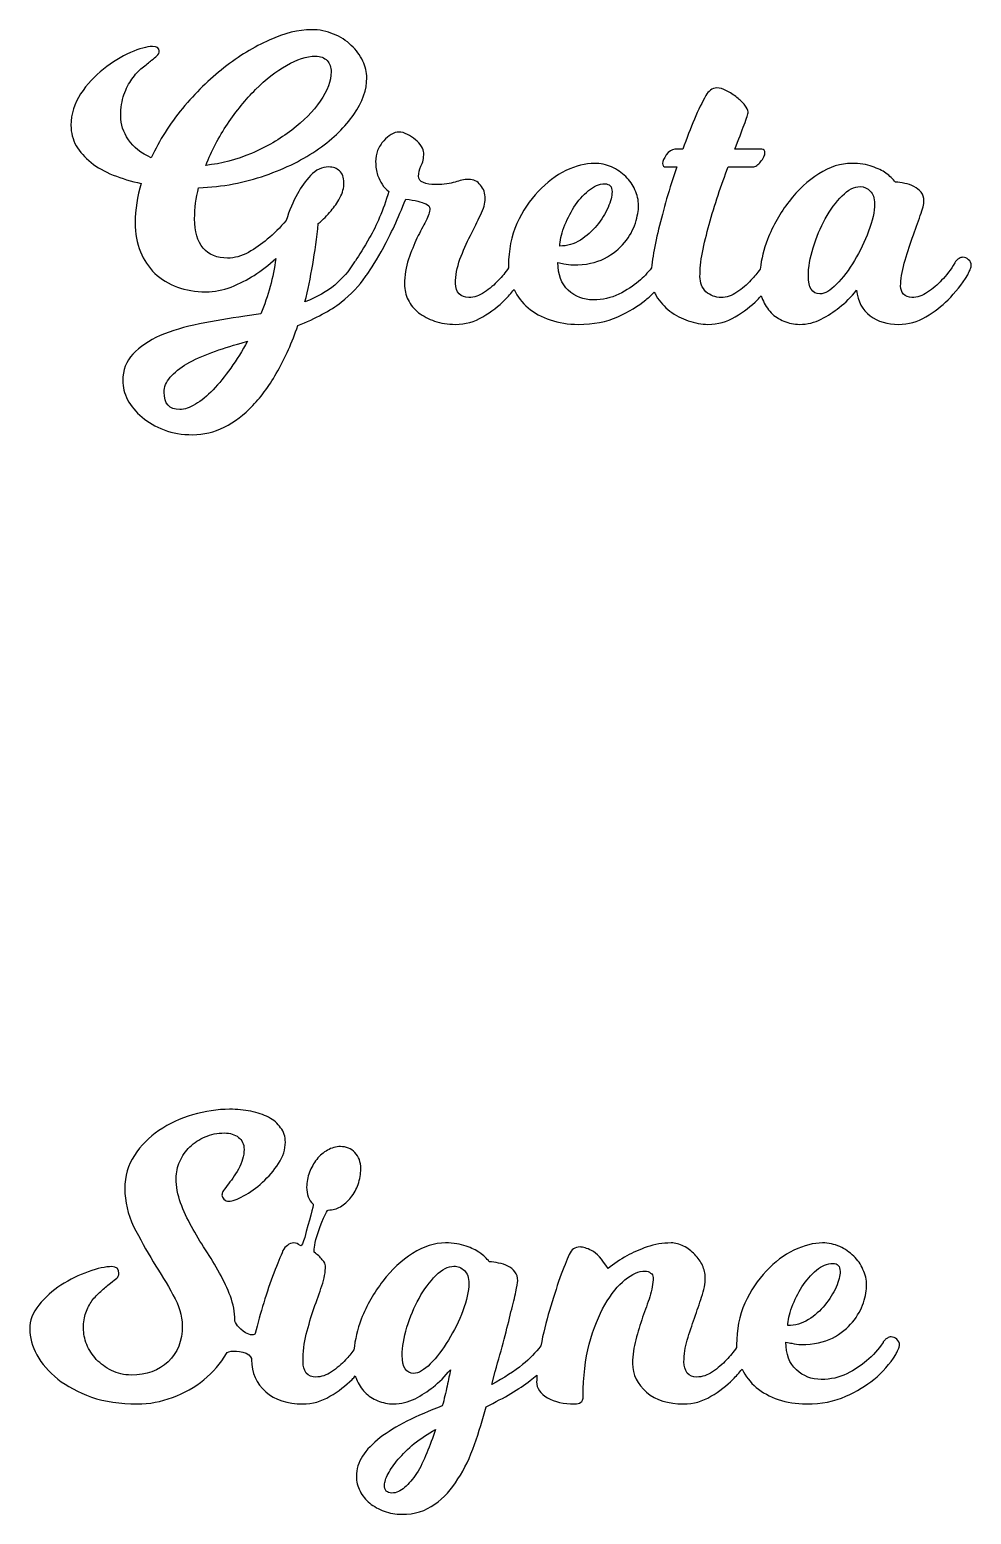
# Model space of a CAD drawing. Extents: x 91 to 611, y 663 to 914.
# Drawn here: x 455.8 to 610.9, y 663.4 to 908 of the extents above; entities that cross this region are included whole.
import ezdxf

# ---------------------------------------------------------------- set-up
doc = ezdxf.new("R2010")
doc.units = 0
doc.layers.add('Layer_1', color=7, linetype='CONTINUOUS')

msp = doc.modelspace()

# ---------------------------------------------------------------- linework, layer by layer
at = {"layer": 'Layer_1', "color": 7}
for points in [[(502.176247, 908.015993)], [(502.837627, 903.649992)], [(550.529039, 882.615884)], [(592.597732, 882.152731)], [(488.691186, 730.128316)], [(588.108277, 704.728207)], [(525.666776, 704.26553)], [(522.623826, 677.344171)]]:
    msp.add_lwpolyline(points, close=True, dxfattribs=at)
for points in [[(563.361134, 888.304485), (562.038534, 888.304485)], [(576.391826, 888.304485), (571.96042, 888.304485)], [(560.583191, 885.393801), (562.368946, 885.393801)], [(570.835966, 885.393801), (574.936986, 885.393801)], [(493.842021, 861.184504), (491.196344, 860.787734)], [(490.600951, 856.355826), (491.659021, 856.686714)], [(531.884333, 684.752169), (532.479752, 686.935169)]]:
    msp.add_lwpolyline(points, dxfattribs=at)
for points in [[(502.176326, 908.015993), (500.059657, 908.015993), (497.74455, 907.442667), (495.231006, 906.296146)], [(505.814113, 907.288335), (504.711673, 907.773396), (503.499165, 908.015993), (502.176247, 908.015993)], [(475.982626, 905.237574), (475.056583, 905.237574), (473.844075, 904.906844), (472.344759, 904.245385)], [(477.10708, 904.509916), (477.10708, 904.994977), (476.732297, 905.237574), (475.982626, 905.237574)], [(495.231006, 906.296146), (492.717461, 905.193706), (490.226089, 903.672244), (487.75665, 901.731973)], [(508.724772, 905.436223), (507.931021, 906.229974), (506.960634, 906.847353), (505.814113, 907.288335)], [(510.642791, 902.856427), (510.20181, 903.826576), (509.562629, 904.686552), (508.724772, 905.436223)], [(472.344759, 904.245385), (470.84547, 903.583926), (469.368061, 902.67987), (467.912877, 901.53335)], [(474.262779, 901.731973), (474.880132, 902.217034), (475.409405, 902.635896), (475.850387, 902.988692)], [(475.850387, 902.988692), (476.203156, 903.253276), (476.489806, 903.495873), (476.71031, 903.71635)], [(476.71031, 903.71635), (476.974894, 903.936828), (477.10708, 904.201226), (477.10708, 904.509916)], [(498.075306, 902.128742), (499.7951, 903.142997), (501.382417, 903.649992), (502.837627, 903.649992)], [(502.837627, 903.649992), (503.675457, 903.649992), (504.315141, 903.407369), (504.756096, 902.922308)], [(504.756096, 902.922308), (505.197078, 902.437247), (505.417397, 901.820344), (505.417397, 901.070672)], [(511.304568, 900.078484), (511.304568, 901.004527), (511.083746, 901.930384), (510.642791, 902.856427)], [(467.912877, 901.53335), (466.457667, 900.386803), (465.200578, 899.019832), (464.14227, 897.43233)], [(472.60929, 899.879861), (473.138457, 900.629506), (473.689506, 901.246912), (474.262779, 901.731973)], [(487.75665, 901.731973), (485.331292, 899.835808), (483.060238, 897.608807), (480.943569, 895.051183)], [(492.982098, 898.159988), (494.657785, 899.835702), (496.355513, 901.15862), (498.075306, 902.128742)], [(505.417397, 901.070672), (505.417397, 899.571383), (504.822269, 897.961788), (503.631669, 896.241995)], [(471.286213, 897.300065), (471.638982, 898.314319), (472.080123, 899.174296), (472.60929, 899.879861)], [(488.352043, 892.471387), (489.807253, 894.632162), (491.35049, 896.528406), (492.982098, 898.159988)], [(509.187925, 894.058994), (510.599029, 896.131557), (511.304568, 898.138213), (511.304568, 900.078484)], [(567.925281, 898.027749), (567.616618, 897.807245), (567.373995, 897.520595), (567.197624, 897.167799)], [(568.983854, 898.424519), (568.586979, 898.424519), (568.233971, 898.292333), (567.925281, 898.027749)], [(570.571435, 897.961365), (569.998188, 898.270055), (569.468915, 898.424519), (568.983854, 898.424519)], [(572.290832, 896.836911), (571.761665, 897.277892), (571.188815, 897.652675), (570.571435, 897.961365)], [(464.14227, 897.43233), (463.083935, 895.844828), (462.555138, 894.125325), (462.555138, 892.27324)], [(470.757178, 893.794464), (470.757178, 895.161488), (470.933444, 896.329942), (471.286213, 897.300065)], [(503.631669, 896.241995), (502.441042, 894.566307), (500.875501, 892.978514), (498.93523, 891.479198)], [(567.197624, 897.167799), (566.580244, 896.109465), (565.941063, 894.808824), (565.279604, 893.265429)], [(573.613909, 895.580218), (573.261113, 896.021173), (572.819999, 896.440035), (572.290832, 896.836911)], [(574.142944, 894.455764), (574.142944, 894.764454), (573.966678, 895.139236), (573.613909, 895.580218)], [(472.013871, 889.89159), (471.17604, 891.126323), (470.757178, 892.427439), (470.757178, 893.794464)], [(480.943569, 895.051183), (478.8269, 892.493532), (477.106921, 889.781365), (475.784003, 886.915024)], [(503.367059, 888.370367), (505.836497, 890.134266), (507.776821, 892.030511), (509.187925, 894.058994)], [(565.279604, 893.265429), (564.662251, 891.766113), (564.022593, 890.112465), (563.361134, 888.304485)], [(573.481644, 892.339121), (573.922625, 893.441562), (574.142944, 894.147074), (574.142944, 894.455764)], [(462.555138, 892.27324), (462.555138, 891.038507), (462.841814, 889.913657), (463.415061, 888.899402)], [(484.780084, 885.658331), (485.706101, 888.039584), (486.896833, 890.310611), (488.352043, 892.471387)], [(498.93523, 891.479198), (496.994959, 889.979882), (494.790236, 888.701043), (492.320798, 887.642709)], [(515.339204, 890.75154), (514.898249, 890.486956), (514.479386, 890.134425), (514.082511, 889.693444)], [(516.595923, 891.148786), (516.199048, 891.148786), (515.780185, 891.016124), (515.339204, 890.75154)], [(517.985358, 890.75154), (517.500296, 891.016124), (517.036878, 891.148786), (516.595923, 891.148786)], [(519.307958, 889.89159), (518.911083, 890.244386), (518.470445, 890.531036), (517.985358, 890.75154)], [(571.96042, 888.304485), (572.577773, 889.936093), (573.084768, 891.280787), (573.481644, 892.339121)], [(463.415061, 888.899402), (464.032441, 887.885173), (464.847888, 886.959316), (465.862116, 886.121485)], [(475.784003, 886.915024), (474.108315, 887.664696), (472.851728, 888.656884), (472.013871, 889.89159)], [(494.569626, 884.004842), (497.965107, 885.195469), (500.89762, 886.650573), (503.367059, 888.370367)], [(513.090322, 888.105862), (512.869818, 887.532589), (512.759434, 886.915183), (512.759434, 886.253724)], [(514.082511, 889.693444), (513.685635, 889.252489), (513.354906, 888.723215), (513.090322, 888.105862)], [(520.300147, 888.767163), (520.035563, 889.208118), (519.704834, 889.582927), (519.307958, 889.89159)], [(520.696943, 887.709066), (520.696943, 888.017756), (520.564731, 888.370287), (520.300147, 888.767163)], [(562.038534, 888.304485), (561.553446, 888.304485), (561.09053, 887.995558), (560.649549, 887.378178)], [(576.921363, 887.709066), (576.921363, 888.105942), (576.744621, 888.304485), (576.391826, 888.304485)], [(465.862116, 886.121485), (466.876345, 885.327734), (468.089355, 884.643997), (469.500459, 884.070724)], [(492.320798, 887.642709), (489.851359, 886.584374), (487.337709, 885.922915), (484.780084, 885.658331)], [(512.759434, 886.253724), (512.759434, 885.415893), (512.869818, 884.688077), (513.090322, 884.070724)], [(520.234266, 885.526066), (520.542955, 886.099339), (520.696943, 886.82713), (520.696943, 887.709066)], [(548.809193, 885.98922), (547.353983, 885.98922), (545.788441, 885.592159), (544.112754, 884.798408)], [(551.653493, 885.393801), (550.771557, 885.790676), (549.823421, 885.98922), (548.809193, 885.98922)], [(560.649549, 887.378178), (560.252673, 886.804931), (560.054156, 886.341989), (560.054156, 885.98922)], [(560.054156, 885.98922), (560.054156, 885.592344), (560.230422, 885.393801), (560.583191, 885.393801)], [(574.936986, 885.393801), (575.157464, 885.393801), (575.377782, 885.481934), (575.598286, 885.658331)], [(575.598286, 885.658331), (575.818764, 885.834703), (576.017307, 886.033246), (576.193679, 886.253724)], [(576.193679, 886.253724), (576.414183, 886.518308), (576.590422, 886.782706), (576.722714, 887.04729)], [(576.722714, 887.04729), (576.855006, 887.311873), (576.921363, 887.532695), (576.921363, 887.709066)], [(591.208774, 885.98922), (589.400795, 885.98922), (587.592656, 885.415893), (585.784677, 884.269347)], [(594.58211, 885.460185), (593.656067, 885.812954), (592.531692, 885.98922), (591.208774, 885.98922)], [(469.500459, 884.070724), (470.911563, 883.49745), (472.454826, 883.034535), (474.130514, 882.681766)], [(483.589167, 881.954081), (487.557922, 882.130479), (491.218225, 882.814216), (494.569626, 884.004842)], [(502.043982, 884.004842), (501.206125, 883.0788), (500.478334, 882.064333), (499.860981, 880.961893)], [(505.020548, 885.393801), (503.918107, 885.393801), (502.925918, 884.930885), (502.043982, 884.004842)], [(506.806302, 884.7325), (506.36532, 885.173482), (505.770192, 885.393801), (505.020548, 885.393801)], [(507.53396, 882.814031), (507.53396, 883.695968), (507.291363, 884.335625), (506.806302, 884.7325)], [(513.090322, 884.070724), (513.3108, 883.453371), (513.553396, 882.946376), (513.81798, 882.5495)], [(519.836993, 883.872577), (519.836993, 884.401744), (519.969682, 884.952793), (520.234266, 885.526066)], [(520.631035, 882.814031), (520.101868, 883.034508), (519.836993, 883.387516), (519.836993, 883.872577)], [(526.980963, 883.211277), (526.628167, 883.123091), (526.253385, 883.01268), (525.856509, 882.880388)], [(528.105391, 883.343542), (527.708515, 883.343542), (527.333733, 883.299489), (526.980963, 883.211277)], [(530.023887, 882.417235), (529.538826, 883.034614), (528.899142, 883.343542), (528.105391, 883.343542)], [(544.112754, 884.798408), (542.481172, 884.004657), (540.959711, 882.858481), (539.548607, 881.359165)], [(553.968759, 883.80622), (553.3073, 884.467679), (552.53543, 884.996925), (551.653493, 885.393801)], [(555.489983, 881.623696), (555.137213, 882.461526), (554.630218, 883.18884), (553.968759, 883.80622)], [(562.368946, 885.393801), (561.795672, 883.674007), (561.244624, 881.932227), (560.715457, 880.168353)], [(569.182001, 880.763746), (569.755248, 882.395354), (570.306799, 883.938591), (570.835966, 885.393801)], [(585.784677, 884.269347), (583.976698, 883.122826), (582.345328, 881.601365), (580.890118, 879.7052)], [(596.831018, 884.401612), (596.257744, 884.798488), (595.508152, 885.151495), (594.58211, 885.460185)], [(598.418625, 882.880388), (598.02175, 883.409556), (597.492477, 883.916551), (596.831018, 884.401612)], [(474.130514, 882.681766), (473.469054, 880.565096), (473.138325, 878.404454), (473.138325, 876.199599)], [(482.927867, 876.860899), (482.927867, 878.624772), (483.148212, 880.3225), (483.589167, 881.954081)], [(499.860981, 880.961893), (499.155416, 879.68308), (498.53801, 878.227976), (498.008843, 876.596368)], [(506.87266, 880.300592), (507.313641, 881.138449), (507.53396, 881.976174), (507.53396, 882.814031)], [(514.942434, 881.359165), (513.972285, 878.228267), (512.913766, 875.692339), (511.767245, 873.752068)], [(513.81798, 882.5495), (514.12667, 882.064439), (514.501453, 881.667855), (514.942434, 881.359165)], [(522.615413, 882.483619), (521.821662, 882.483619), (521.160203, 882.593527), (520.631035, 882.814031)], [(524.467551, 882.615884), (523.982463, 882.527672), (523.365084, 882.483619), (522.615413, 882.483619)], [(525.856509, 882.880388), (525.459634, 882.792203), (524.996718, 882.70407), (524.467551, 882.615884)], [(530.817452, 880.168353), (530.817452, 881.05029), (530.553054, 881.799882), (530.023887, 882.417235)], [(539.548607, 881.359165), (538.137476, 879.903955), (536.969022, 878.139896), (536.042979, 876.067333)], [(545.435831, 878.779369), (546.141396, 879.837703), (546.935041, 880.741759), (547.817004, 881.49143)], [(547.817004, 881.49143), (548.698941, 882.241075), (549.602997, 882.615884), (550.529039, 882.615884)], [(550.529039, 882.615884), (551.32279, 882.615884), (551.719375, 882.174744), (551.719375, 881.292781)], [(551.719375, 881.292781), (551.719375, 880.587242), (551.499056, 879.727239), (551.058074, 878.713011)], [(556.085402, 879.043899), (556.085402, 879.925836), (555.886858, 880.785839), (555.489983, 881.623696)], [(567.727135, 875.935068), (568.168116, 877.52257), (568.652834, 879.132164), (569.182001, 880.763746)], [(589.621166, 880.631507), (590.635421, 881.645735), (591.62761, 882.152731), (592.597732, 882.152731)], [(592.597732, 882.152731), (593.259191, 882.152731), (593.810266, 881.910134), (594.251221, 881.425046)], [(594.251221, 881.425046), (594.736309, 880.984091), (594.978906, 880.278552), (594.978906, 879.308404)], [(599.939849, 882.681766), (599.410682, 882.814057), (598.903686, 882.880388), (598.418625, 882.880388)], [(601.461549, 882.152731), (601.020594, 882.417314), (600.513096, 882.593553), (599.939849, 882.681766)], [(602.651884, 881.226899), (602.343221, 881.623775), (601.946636, 881.932227), (601.461549, 882.152731)], [(603.115038, 879.771557), (603.115038, 880.344831), (602.960574, 880.830024), (602.651884, 881.226899)], [(505.417317, 878.183976), (505.946485, 878.801329), (506.431678, 879.506841), (506.87266, 880.300592)], [(514.08259, 872.16446), (515.229111, 874.237023), (516.441618, 876.882886), (517.720457, 880.101969)], [(517.720457, 880.101969), (518.470101, 880.013783), (519.13156, 879.903849), (519.704834, 879.771557)], [(519.704834, 879.771557), (520.189895, 879.639265), (520.631035, 879.484801), (521.027911, 879.308404)], [(521.027911, 879.308404), (521.468866, 879.132032), (521.689211, 878.867634), (521.689211, 878.514864)], [(521.689211, 878.514864), (521.689211, 877.985697), (521.468866, 877.30196), (521.027911, 876.464103)], [(530.023887, 877.456292), (530.553054, 878.514626), (530.817452, 879.418682), (530.817452, 880.168353)], [(543.781866, 875.406033), (544.222847, 876.596659), (544.774372, 877.721034), (545.435831, 878.779369)], [(551.058074, 878.713011), (550.617119, 877.698756), (549.999713, 876.706567), (549.205963, 875.736445)], [(555.555864, 876.133215), (555.90866, 877.279735), (556.085402, 878.250148), (556.085402, 879.043899)], [(560.715457, 880.168353), (560.230369, 878.404454), (559.789255, 876.728528), (559.39238, 875.141026)], [(580.890118, 879.7052), (579.434908, 877.853114), (578.244176, 875.758802), (577.318133, 873.421656)], [(586.84325, 876.860899), (587.68108, 878.360189), (588.606938, 879.617252), (589.621166, 880.631507)], [(594.978906, 879.308404), (594.978906, 878.029591), (594.648176, 876.530408), (593.986717, 874.810614)], [(602.519619, 877.39041), (602.916494, 878.492851), (603.115038, 879.286496), (603.115038, 879.771557)], [(473.138325, 876.199599), (473.138325, 874.435699), (473.425001, 872.848382), (473.998248, 871.437278)], [(484.316851, 872.032195), (483.390809, 873.134635), (482.927867, 874.74423), (482.927867, 876.860899)], [(498.008843, 876.596368), (497.038721, 875.405742), (496.002452, 874.3695), (494.900038, 873.487537)], [(501.118151, 863.168881), (502.088299, 867.049423), (502.815613, 871.348934), (503.300675, 876.067333)], [(503.300675, 876.067333), (504.094426, 876.728792), (504.799964, 877.434305), (505.417317, 878.183976)], [(521.027911, 876.464103), (520.586929, 875.670352), (520.101736, 874.744494), (519.572568, 873.686186)], [(528.369922, 874.082956), (528.987275, 875.317662), (529.538826, 876.442063), (530.023887, 877.456292)], [(536.042979, 876.067333), (535.116937, 873.99477), (534.654021, 871.701439), (534.654021, 869.187894)], [(553.770136, 872.958502), (554.607967, 873.97273), (555.203095, 875.030774), (555.555864, 876.133215)], [(566.602681, 871.305013), (566.91137, 872.804329), (567.28618, 874.347566), (567.727135, 875.935068)], [(584.858872, 872.098579), (585.38804, 873.818372), (586.049499, 875.405689), (586.84325, 876.860899)], [(601.196542, 873.686186), (601.681629, 875.053184), (602.122743, 876.28797), (602.519619, 877.39041)], [(494.900038, 873.487537), (493.973996, 872.693786), (492.937727, 871.966472), (491.791207, 871.305013)], [(511.767245, 873.752068), (510.7967, 872.08273), (510.025729, 870.830323), (509.43113, 869.947064)], [(519.572568, 873.686186), (519.087481, 872.627852), (518.624565, 871.458895), (518.183584, 870.180083)], [(526.650075, 870.180083), (527.179242, 871.547107), (527.752569, 872.848224), (528.369922, 874.082956)], [(543.120565, 872.363083), (543.120565, 873.20094), (543.340884, 874.215407), (543.781866, 875.406033)], [(546.493927, 873.355272), (545.435593, 872.693813), (544.311192, 872.363083), (543.120565, 872.363083)], [(549.205963, 875.736445), (548.456318, 874.810402), (547.552262, 874.016731), (546.493927, 873.355272)], [(559.39238, 875.141026), (558.995504, 873.553524), (558.687026, 872.076618), (558.466549, 870.70962)], [(577.318133, 873.421656), (576.71303, 871.81812), (576.320653, 870.203684), (576.130708, 868.579405)], [(593.986717, 874.810614), (593.369338, 873.134926), (592.59797, 871.525332), (591.671928, 869.981936)], [(599.873968, 869.518782), (600.270843, 870.973992), (600.711481, 872.363268), (601.196542, 873.686186)], [(473.998248, 871.437278), (474.571522, 870.070254), (475.365167, 868.879548), (476.379422, 867.865293)], [(488.351964, 870.378706), (486.63217, 870.378706), (485.286974, 870.92978), (484.316851, 872.032195)], [(491.791207, 871.305013), (490.64466, 870.68766), (489.498484, 870.378706), (488.351964, 870.378706)], [(511.304647, 867.600789), (512.010212, 868.615018), (512.936043, 870.136003), (514.08259, 872.16446)], [(550.462682, 870.312824), (551.873786, 871.062496), (552.976385, 871.944274), (553.770136, 872.958502)], [(566.205435, 867.336258), (566.205435, 868.526885), (566.338097, 869.849803), (566.602681, 871.305013)], [(584.064831, 867.468524), (584.064831, 868.835548), (584.329705, 870.378785), (584.858872, 872.098579)], [(492.717594, 867.534405), (493.996406, 868.328156), (495.187138, 869.25449), (496.289552, 870.312824)], [(496.289552, 870.312824), (496.113181, 868.769429), (495.804226, 867.225689), (495.363245, 865.682293)], [(509.187925, 869.585166), (508.350095, 868.262248), (507.291548, 867.049238), (506.012736, 865.946824)], [(509.43113, 869.947064), (509.311988, 869.813634), (509.223062, 869.690577), (509.187925, 869.585166)], [(518.183584, 870.180083), (517.742629, 868.901271), (517.52231, 867.534273), (517.52231, 866.079063)], [(525.922867, 866.211328), (525.922867, 867.534246), (526.164987, 868.857165), (526.650075, 870.180083)], [(534.664604, 868.773186), (534.146523, 868.010206), (533.592009, 867.332395), (533.000453, 866.740866)], [(534.654021, 869.187894), (534.654021, 869.04822), (534.659048, 868.910716), (534.664604, 868.773186)], [(544.50955, 865.086874), (543.363003, 866.145209), (542.789677, 867.66667), (542.789677, 869.651048)], [(542.789677, 869.651048), (543.142446, 869.562862), (543.473176, 869.497007), (543.781866, 869.452901)], [(543.781866, 869.452901), (544.311033, 869.320609), (544.818504, 869.254278), (545.303592, 869.254278)], [(545.303592, 869.254278), (547.376155, 869.254278), (549.095658, 869.607286), (550.462682, 870.312824)], [(558.209294, 868.754771), (557.588316, 867.942658), (556.880687, 867.204946), (556.085402, 866.542216)], [(558.466549, 870.70962), (558.348147, 869.999266), (558.264116, 869.350719), (558.209294, 868.754771)], [(576.130708, 868.579405), (575.652235, 867.897149), (575.14569, 867.280458), (574.606098, 866.740866)], [(591.671928, 869.981936), (590.745885, 868.43854), (589.753696, 867.137397), (588.695362, 866.079063)], [(599.278549, 865.748677), (599.278549, 866.851091), (599.477092, 868.107678), (599.873968, 869.518782)], [(608.208246, 869.585166), (607.546787, 868.482726), (606.818997, 867.534617), (606.025246, 866.740866)], [(608.539135, 870.047817), (608.362737, 869.871446), (608.252352, 869.717458), (608.208246, 869.585166)], [(608.935904, 870.312824), (608.759533, 870.224639), (608.62732, 870.13603), (608.539135, 870.047817)], [(609.531323, 870.510971), (609.310846, 870.510971), (609.112302, 870.445116), (608.935904, 870.312824)], [(610.457128, 870.114201), (610.192544, 870.378785), (609.884093, 870.510971), (609.531323, 870.510971)], [(610.920282, 869.187894), (610.920282, 869.540663), (610.765818, 869.849618), (610.457128, 870.114201)], [(610.589393, 868.195705), (610.677605, 868.372103), (610.743937, 868.526567), (610.788043, 868.658859)], [(610.788043, 868.658859), (610.876228, 868.835257), (610.920282, 869.011496), (610.920282, 869.187894)], [(476.379422, 867.865293), (477.437756, 866.895171), (478.672542, 866.145579), (480.083645, 865.616412)], [(488.946986, 865.616412), (490.35809, 866.189659), (491.615153, 866.828866), (492.717594, 867.534405)], [(507.071362, 863.102497), (508.736757, 864.402317), (510.06846, 865.820194), (511.097769, 867.344487)], [(511.097769, 867.344487), (511.189209, 867.44696), (511.259483, 867.533029), (511.304647, 867.600789)], [(517.52231, 866.079063), (517.52231, 865.15302), (517.720827, 864.29352), (518.117702, 863.499769)], [(526.51781, 864.491958), (526.120934, 864.888833), (525.922867, 865.461683), (525.922867, 866.211328)], [(533.000453, 866.740866), (532.338994, 865.991195), (531.567124, 865.329735), (530.685187, 864.756489)], [(556.085402, 866.542216), (555.203439, 865.792572), (554.123117, 865.087033), (552.844305, 864.425574)], [(567.197624, 864.82237), (566.536164, 865.483829), (566.205435, 866.32203), (566.205435, 867.336258)], [(574.606098, 866.740866), (573.944639, 865.991195), (573.172769, 865.329735), (572.290832, 864.756489)], [(585.983327, 864.491958), (584.704488, 864.491958), (584.064831, 865.484146), (584.064831, 867.468524)], [(588.695362, 866.079063), (587.681133, 865.020728), (586.777077, 864.491958), (585.983327, 864.491958)], [(606.025246, 866.740866), (605.363787, 865.991195), (604.592393, 865.329735), (603.710457, 864.756489)], [(607.083792, 863.499769), (608.274419, 864.690396), (609.35474, 866.057367), (610.324889, 867.600789)], [(610.324889, 867.600789), (610.413075, 867.821267), (610.501208, 868.019308), (610.589393, 868.195705)], [(480.083645, 865.616412), (481.494749, 865.087245), (483.060291, 864.82237), (484.780084, 864.82237)], [(484.780084, 864.82237), (486.191188, 864.82237), (487.579961, 865.087245), (488.946986, 865.616412)], [(495.363245, 865.682293), (494.966369, 864.182977), (494.459401, 862.683793), (493.842021, 861.184504)], [(506.012736, 865.946824), (504.733924, 864.888489), (503.102528, 863.962632), (501.118151, 863.168881)], [(528.105391, 863.896539), (527.443932, 863.896539), (526.914685, 864.095082), (526.51781, 864.491958)], [(530.685187, 864.756489), (529.84733, 864.183215), (528.987354, 863.896539), (528.105391, 863.896539)], [(534.058602, 863.499769), (534.583748, 864.024915), (535.084022, 864.590013), (535.566279, 865.183765)], [(535.566279, 865.183765), (536.135346, 864.036318), (536.910258, 863.033097), (537.895118, 862.176692)], [(548.610543, 863.499769), (547.023042, 863.499769), (545.65607, 864.02854), (544.50955, 865.086874)], [(552.844305, 864.425574), (551.565493, 863.808221), (550.153966, 863.499769), (548.610543, 863.499769)], [(557.275737, 863.499769), (557.771911, 863.90572), (558.237525, 864.333737), (558.67729, 864.780698)], [(558.67729, 864.780698), (558.771958, 864.570592), (558.875965, 864.363502), (558.995584, 864.16107)], [(558.995584, 864.16107), (559.612963, 863.190921), (560.362529, 862.353196), (561.244492, 861.647657)], [(569.711512, 863.896539), (568.74139, 863.896539), (567.903162, 864.20499), (567.197624, 864.82237)], [(572.290832, 864.756489), (571.452975, 864.183215), (570.593475, 863.896539), (569.711512, 863.896539)], [(575.664644, 863.499769), (575.882978, 863.718104), (576.093217, 863.948794), (576.304143, 864.178982)], [(576.304143, 864.178982), (576.368092, 863.969776), (576.440192, 863.764908), (576.524091, 863.565651)], [(576.524091, 863.565651), (576.87686, 862.72782), (577.340279, 862.000506), (577.913552, 861.383127)], [(589.158039, 862.242574), (590.172268, 863.036324), (591.120377, 863.98446), (592.00234, 865.086874)], [(592.00234, 865.086874), (592.222817, 863.234789), (592.972409, 861.823738), (594.251221, 860.853615)], [(599.741702, 864.425574), (599.433012, 864.77837), (599.278549, 865.21951), (599.278549, 865.748677)], [(601.13066, 863.896539), (600.557387, 863.896539), (600.094472, 864.072804), (599.741702, 864.425574)], [(603.710457, 864.756489), (602.8726, 864.183215), (602.012597, 863.896539), (601.13066, 863.896539)], [(499.927418, 859.266008), (502.926024, 860.456634), (505.307489, 861.735499), (507.071362, 863.102497)], [(518.117702, 863.499769), (518.514578, 862.706018), (519.087428, 862.000506), (519.837073, 861.383127)], [(519.837073, 861.383127), (520.586744, 860.80988), (521.468998, 860.346461), (522.483253, 859.993692)], [(530.420762, 860.72135), (531.831866, 861.559207), (533.044374, 862.485541), (534.058602, 863.499769)], [(537.895118, 862.176692), (538.909346, 861.338835), (540.121854, 860.677376), (541.532984, 860.192315)], [(552.645682, 860.72135), (554.497768, 861.559207), (556.041005, 862.485541), (557.275737, 863.499769)], [(561.244492, 861.647657), (562.170534, 860.942092), (563.185001, 860.412819), (564.287415, 860.06005)], [(572.026301, 860.72135), (573.437405, 861.559207), (574.650415, 862.485541), (575.664644, 863.499769)], [(577.913552, 861.383127), (578.530905, 860.765774), (579.236444, 860.302355), (580.030195, 859.993692)], [(586.181473, 860.32458), (587.283887, 860.897827), (588.276076, 861.537008), (589.158039, 862.242574)], [(603.445926, 860.72135), (604.85703, 861.559207), (606.069564, 862.485541), (607.083792, 863.499769)], [(483.721512, 859.531015), (481.296153, 859.045953), (479.13551, 858.40627), (477.239345, 857.612519)], [(491.196344, 860.787734), (488.638719, 860.434938), (486.146871, 860.016076), (483.721512, 859.531015)], [(496.619964, 851.791652), (497.898776, 853.996507), (499.001376, 856.487879), (499.927418, 859.266008)], [(522.483253, 859.993692), (523.497482, 859.640896), (524.644134, 859.464631), (525.922946, 859.464631)], [(525.922946, 859.464631), (527.554554, 859.464631), (529.053738, 859.883493), (530.420762, 860.72135)], [(541.532984, 860.192315), (542.944088, 859.707254), (544.487801, 859.464631), (546.163515, 859.464631)], [(546.163515, 859.464631), (548.67706, 859.464631), (550.837703, 859.883493), (552.645682, 860.72135)], [(564.287415, 860.06005), (565.389856, 859.663174), (566.470177, 859.464631), (567.528512, 859.464631)], [(567.528512, 859.464631), (569.160093, 859.464631), (570.659277, 859.883493), (572.026301, 860.72135)], [(580.030195, 859.993692), (580.868025, 859.640896), (581.728028, 859.464631), (582.609964, 859.464631)], [(582.609964, 859.464631), (583.888777, 859.464631), (585.079033, 859.751307), (586.181473, 860.32458)], [(594.251221, 860.853615), (595.53006, 859.927573), (597.095575, 859.464631), (598.94766, 859.464631)], [(598.94766, 859.464631), (600.579242, 859.464631), (602.078928, 859.883493), (603.445926, 860.72135)], [(477.239345, 857.612519), (475.387259, 856.774688), (473.888076, 855.760698), (472.741555, 854.570071)], [(485.772273, 854.834602), (487.315669, 855.407849), (488.925237, 855.914844), (490.600951, 856.355826)], [(491.659021, 856.686714), (490.777084, 855.099212), (489.851227, 853.621804), (488.881078, 852.254806)], [(472.741555, 854.570071), (471.639115, 853.379445), (471.08759, 851.923838), (471.08759, 850.204044)], [(481.671253, 852.982464), (482.86188, 853.643923), (484.228851, 854.261329), (485.772273, 854.834602)], [(478.892834, 850.733582), (479.598373, 851.527333), (480.524706, 852.276925), (481.671253, 852.982464)], [(488.881078, 852.254806), (487.910956, 850.887781), (486.940542, 849.697049), (485.97042, 848.682821)], [(492.518944, 846.103051), (494.01826, 847.646447), (495.385232, 849.542691), (496.619964, 851.791652)], [(471.08759, 850.204044), (471.08759, 849.14571), (471.352465, 848.087666), (471.881632, 847.029332)], [(477.900645, 848.286051), (477.900645, 849.123908), (478.231375, 849.939831), (478.892834, 850.733582)], [(471.881632, 847.029332), (472.454879, 845.970997), (473.24855, 845.022888), (474.262779, 844.185031)], [(480.480415, 845.441751), (478.760621, 845.441751), (477.900645, 846.38986), (477.900645, 848.286051)], [(485.97042, 848.682821), (485.000271, 847.668592), (484.03036, 846.874947), (483.060211, 846.301674)], [(474.262779, 844.185031), (475.277007, 843.303095), (476.489515, 842.597556), (477.900645, 842.068389)], [(483.060211, 846.301674), (482.134169, 845.728401), (481.274166, 845.441751), (480.480415, 845.441751)], [(487.822532, 842.531542), (489.498219, 843.369399), (491.063734, 844.559629), (492.518944, 846.103051)], [(477.900645, 842.068389), (479.311749, 841.539221), (480.877264, 841.274347), (482.597058, 841.274347)], [(482.597058, 841.274347), (484.405037, 841.274347), (486.146818, 841.693712), (487.822532, 842.531542)], [(482.605868, 729.202511), (480.577411, 728.629238), (478.725194, 727.769262), (477.049533, 726.622715)], [(488.691266, 730.128316), (486.706888, 730.128316), (484.678431, 729.819864), (482.605868, 729.202511)], [(492.196787, 729.79793), (491.094347, 730.018408), (489.925919, 730.128316), (488.691186, 730.128316)], [(495.107472, 728.805742), (494.269615, 729.246697), (493.299228, 729.577426), (492.196787, 729.79793)], [(477.049533, 726.622715), (475.417925, 725.520301), (474.072729, 724.153303), (473.014394, 722.521695)], [(497.091849, 727.085869), (496.606788, 727.791434), (495.945302, 728.36476), (495.107472, 728.805742)], [(497.885415, 724.704246), (497.885415, 725.630235), (497.621016, 726.42441), (497.091849, 727.085869)], [(482.142635, 723.91068), (482.848201, 724.616219), (483.685925, 725.167293), (484.656048, 725.564169)], [(484.656048, 725.564169), (485.626196, 726.005124), (486.684716, 726.225945), (487.831263, 726.225945)], [(487.831263, 726.225945), (488.801385, 726.225945), (489.573255, 725.983349), (490.146529, 725.498261)], [(490.146529, 725.498261), (490.763882, 725.057332), (491.072333, 724.395847), (491.072333, 723.513884)], [(496.760961, 721.198618), (497.510606, 722.345165), (497.885415, 723.513619), (497.885415, 724.704246)], [(473.014394, 722.521695), (471.956059, 720.934246), (471.427289, 719.104306), (471.427289, 717.031717)], [(480.489146, 721.529506), (480.886022, 722.455549), (481.437097, 723.249221), (482.142635, 723.91068)], [(491.072333, 723.513884), (491.072333, 722.455602), (490.763882, 721.375254), (490.146529, 720.272814)], [(503.044505, 721.860421), (502.559417, 721.243042), (502.162833, 720.537), (501.854169, 719.743302)], [(504.830735, 723.381645), (504.169276, 723.028849), (503.573672, 722.52188), (503.044505, 721.860421)], [(506.947352, 723.977037), (506.197707, 723.977037), (505.492194, 723.77852), (504.830735, 723.381645)], [(509.328525, 722.984849), (508.711145, 723.646308), (507.9175, 723.977037), (506.947352, 723.977037)], [(510.320714, 720.338695), (510.320714, 721.441135), (509.989984, 722.32339), (509.328525, 722.984849)], [(479.893754, 718.751114), (479.893754, 719.72121), (480.092271, 720.647596), (480.489146, 721.529506)], [(490.146529, 720.272814), (489.529176, 719.214479), (488.91177, 718.310423), (488.294417, 717.560752)], [(494.115283, 718.089813), (495.129512, 719.015856), (496.01129, 720.052098), (496.760961, 721.198618)], [(501.854169, 719.743302), (501.54548, 718.949551), (501.391016, 718.134105), (501.391016, 717.296248)], [(509.85756, 717.758925), (510.166223, 718.596729), (510.320714, 719.456758), (510.320714, 720.338695)], [(471.427289, 717.031717), (471.427289, 714.915048), (471.912006, 712.842035), (472.882129, 710.813604)], [(480.621412, 714.716451), (480.136351, 716.039369), (479.893754, 717.384089), (479.893754, 718.751114)], [(488.294417, 717.560752), (487.941621, 717.119823), (487.699024, 716.789067), (487.566732, 716.568563)], [(491.005976, 715.840905), (492.06431, 716.414179), (493.101055, 717.163771), (494.115283, 718.089813)], [(501.391016, 717.296248), (501.391016, 716.105621), (501.744023, 715.179261), (502.449562, 714.517828)], [(508.667225, 715.576375), (509.196392, 716.237834), (509.592976, 716.965174), (509.85756, 717.758925)], [(482.407166, 710.813604), (481.701601, 712.09239), (481.106499, 713.393533), (480.621412, 714.716451)], [(487.566732, 716.568563), (487.478547, 716.392192), (487.434467, 716.193648), (487.434467, 715.973171)], [(487.434467, 715.973171), (487.434467, 715.752693), (487.544401, 715.532348), (487.764879, 715.31187)], [(487.764879, 715.31187), (487.985383, 715.091393), (488.250258, 714.980982), (488.558921, 714.980982)], [(488.558921, 714.980982), (489.132194, 714.980982), (489.947641, 715.267632), (491.005976, 715.840905)], [(502.449562, 714.517828), (502.629214, 714.349394), (501.709574, 711.631327), (501.079495, 709.019119)], [(506.947352, 714.055151), (507.608811, 714.452026), (508.182137, 714.959048), (508.667225, 715.576375)], [(503.045457, 709.136356), (503.76449, 711.426433), (504.737919, 713.52564), (504.962974, 713.52564)], [(504.962974, 713.52564), (505.668539, 713.52564), (506.329999, 713.702382), (506.947352, 714.055151)], [(472.882129, 710.813604), (473.896384, 708.829227), (474.976679, 706.889379), (476.123225, 704.993214)], [(484.722432, 706.977591), (483.884575, 708.256404), (483.112731, 709.534766), (482.407166, 710.813604)], [(487.037221, 703.141076), (486.331656, 704.419914), (485.560289, 705.698753), (484.722432, 706.977591)], [(498.216303, 707.704773), (497.907613, 707.484269), (497.665017, 707.197619), (497.488619, 706.844823)], [(499.274373, 708.102019), (498.877498, 708.102019), (498.524966, 707.969357), (498.216303, 707.704773)], [(500.431768, 707.638865), (499.814388, 707.947555), (499.759434, 708.102019), (499.274373, 708.102019)], [(501.079495, 709.019119), (500.865394, 708.13152), (500.509899, 707.599813), (500.431768, 707.638865)], [(502.647709, 706.580319), (502.56283, 706.643978), (502.6276, 707.805897), (503.045457, 709.136356)], [(524.277712, 708.102019), (522.469733, 708.102019), (520.661621, 707.528693), (518.853615, 706.382172)], [(527.651074, 707.572508), (526.725032, 707.925277), (525.60063, 708.102019), (524.277712, 708.102019)], [(529.899956, 706.514438), (529.326682, 706.911313), (528.577117, 707.263818), (527.651074, 707.572508)], [(546.436275, 707.440242), (545.598418, 707.440242), (545.003316, 707.02138), (544.65052, 706.18355)], [(548.35477, 706.844823), (547.56102, 707.241699), (546.921336, 707.440242), (546.436275, 707.440242)], [(557.482615, 707.440242), (556.247883, 706.999287), (555.145786, 706.51457), (554.175637, 705.985403)], [(561.45137, 708.102019), (560.040266, 708.102019), (558.717321, 707.881224), (557.482615, 707.440242)], [(563.502104, 707.572508), (562.840645, 707.925277), (562.156908, 708.102019), (561.45137, 708.102019)], [(565.354243, 706.18355), (564.825076, 706.756796), (564.20767, 707.219738), (563.502104, 707.572508)], [(586.388431, 708.102019), (584.93322, 708.102019), (583.368182, 707.704958), (581.692468, 706.911207)], [(589.232731, 707.506626), (588.350768, 707.903502), (587.402659, 708.102019), (586.388431, 708.102019)], [(591.547997, 705.919019), (590.886538, 706.580478), (590.114668, 707.109751), (589.232731, 707.506626)], [(476.123225, 704.993214), (477.313852, 703.141129), (478.394649, 701.332991), (479.364798, 699.569117)], [(497.488619, 706.844823), (497.091743, 705.918834), (496.584272, 704.684498), (495.966919, 703.141076)], [(503.970786, 705.3236), (503.618016, 705.764581), (503.176876, 706.183444), (502.647709, 706.580319)], [(504.499821, 704.331411), (504.499821, 704.595995), (504.323581, 704.926724), (503.970786, 705.3236)], [(518.853615, 706.382172), (517.045636, 705.235652), (515.41379, 703.71419), (513.95858, 701.817999)], [(531.487563, 704.993214), (531.090688, 705.522381), (530.561415, 706.02935), (529.899956, 706.514438)], [(533.008787, 704.794565), (532.47962, 704.926857), (531.972625, 704.993214), (531.487563, 704.993214)], [(534.530011, 704.26553), (534.089029, 704.530113), (533.58206, 704.706379), (533.008787, 704.794565)], [(544.65052, 706.18355), (544.253645, 705.257507), (543.746676, 703.978642), (543.129297, 702.347034)], [(551.066806, 703.868257), (550.052577, 705.455759), (549.148521, 706.448001), (548.35477, 706.844823)], [(554.175637, 705.985403), (553.029117, 705.368023), (551.992848, 704.662008), (551.066806, 703.868257)], [(566.610936, 704.397795), (566.302246, 705.059254), (565.88341, 705.654382), (565.354243, 706.18355)], [(581.692468, 706.911207), (580.060913, 706.117457), (578.539425, 704.970804), (577.128321, 703.471488)], [(585.396242, 703.603753), (586.278179, 704.353398), (587.182234, 704.728207), (588.108277, 704.728207)], [(588.108277, 704.728207), (588.902028, 704.728207), (589.299089, 704.287543), (589.299089, 703.405607)], [(593.06922, 703.736019), (592.716451, 704.573849), (592.209456, 705.301666), (591.547997, 705.919019)], [(465.407773, 703.339222), (463.864377, 702.810055), (462.365194, 702.082741), (460.909984, 701.156698)], [(469.310646, 704.199172), (468.252312, 704.199172), (466.951169, 703.912496), (465.407773, 703.339222)], [(469.045639, 701.487111), (469.530701, 701.83988), (469.883708, 702.104755), (470.104212, 702.281153)], [(470.4351, 703.074718), (470.4351, 703.824363), (470.060291, 704.199172), (469.310646, 704.199172)], [(470.104212, 702.281153), (470.32469, 702.50163), (470.4351, 702.766028), (470.4351, 703.074718)], [(488.823452, 699.304587), (488.338364, 700.583399), (487.74276, 701.862264), (487.037221, 703.141076)], [(495.966919, 703.141076), (495.393645, 701.59768), (494.842597, 699.965834), (494.31343, 698.24604)], [(503.904428, 701.02446), (504.301303, 702.215086), (504.499821, 703.317183), (504.499821, 704.331411)], [(519.911791, 698.973698), (520.749622, 700.473014), (521.675955, 701.729575), (522.69021, 702.74383)], [(522.69021, 702.74383), (523.704439, 703.758058), (524.696627, 704.26553), (525.666776, 704.26553)], [(525.666776, 704.26553), (526.328235, 704.26553), (526.901562, 704.022933), (527.386623, 703.537872)], [(527.386623, 703.537872), (527.871684, 703.09689), (528.114281, 702.391378), (528.114281, 701.421229)], [(535.720822, 703.339222), (535.412159, 703.736098), (535.015072, 704.045052), (534.530011, 704.26553)], [(536.183976, 701.88388), (536.183976, 702.457154), (536.029512, 702.942347), (535.720822, 703.339222)], [(543.129297, 702.347034), (542.55605, 700.715452), (541.982697, 698.929592), (541.40945, 696.989321)], [(553.844828, 702.016648), (555.035454, 702.986771), (556.138054, 703.471488), (557.152282, 703.471488)], [(557.152282, 703.471488), (557.505052, 703.471488), (557.813503, 703.36158), (558.078087, 703.141076)], [(558.474883, 702.413418), (558.474883, 701.399189), (558.298617, 700.340643), (557.945848, 699.238229)], [(558.078087, 703.141076), (558.342671, 702.964704), (558.474883, 702.722108), (558.474883, 702.413418)], [(566.47867, 699.172321), (566.875546, 700.318868), (567.074089, 701.399189), (567.074089, 702.413418)], [(567.074089, 702.413418), (567.074089, 703.074877), (566.919625, 703.736336), (566.610936, 704.397795)], [(577.128321, 703.471488), (575.71719, 702.016278), (574.54826, 700.252722), (573.622217, 698.180133)], [(583.015068, 700.891692), (583.720634, 701.950026), (584.514279, 702.854108), (585.396242, 703.603753)], [(589.299089, 703.405607), (589.299089, 702.700041), (589.07877, 701.840065), (588.637788, 700.82581)], [(593.664639, 701.156698), (593.664639, 702.038662), (593.466096, 702.898162), (593.06922, 703.736019)], [(460.909984, 701.156698), (459.49888, 700.230656), (458.285869, 699.128083), (457.271641, 697.849244)], [(466.003192, 698.576929), (466.444147, 699.150176), (466.929367, 699.657171), (467.458534, 700.098152)], [(467.458534, 700.098152), (467.987702, 700.583213), (468.516472, 701.046155), (469.045639, 701.487111)], [(502.581827, 697.320209), (503.066889, 698.643127), (503.507553, 699.877913), (503.904428, 701.02446)], [(513.95858, 701.817999), (512.50337, 699.965913), (511.313114, 697.871125), (510.387071, 695.533979)], [(528.114281, 701.421229), (528.114281, 700.142417), (527.783551, 698.642731), (527.122092, 696.922937)], [(535.059522, 696.72479), (535.412318, 698.047708), (535.67669, 699.150308), (535.853088, 700.032271)], [(535.853088, 700.032271), (536.073565, 700.914208), (536.183976, 701.531137), (536.183976, 701.88388)], [(550.537374, 697.915126), (551.595708, 699.723131), (552.698308, 701.090605), (553.844828, 702.016648)], [(581.361579, 697.518356), (581.802561, 698.708982), (582.353609, 699.83341), (583.015068, 700.891692)], [(588.637788, 700.82581), (588.196833, 699.811582), (587.579427, 698.819393), (586.785676, 697.849244)], [(593.135604, 698.24604), (593.488374, 699.392561), (593.664639, 700.362948), (593.664639, 701.156698)], [(457.271641, 697.849244), (456.257386, 696.614538), (455.750417, 695.313395), (455.750417, 693.946371)], [(465.011003, 696.592551), (465.275587, 697.342196), (465.606317, 698.003655), (466.003192, 698.576929)], [(479.364798, 699.569117), (480.379027, 697.805218), (480.886022, 696.107517), (480.886022, 694.475909)], [(489.55111, 695.401713), (489.55111, 696.724631), (489.308513, 698.025774), (488.823452, 699.304587)], [(494.31343, 698.24604), (493.784263, 696.526247), (493.321347, 694.828519), (492.924472, 693.152832)], [(501.325108, 693.08695), (501.721983, 694.58624), (502.140846, 695.997291), (502.581827, 697.320209)], [(517.927414, 694.211378), (518.456581, 695.931172), (519.11804, 697.518488), (519.911791, 698.973698)], [(547.957578, 691.432959), (548.663143, 693.990609), (549.523119, 696.151279), (550.537374, 697.915126)], [(557.945848, 699.238229), (557.593052, 698.179894), (557.195992, 697.055493), (556.75501, 695.864867)], [(565.287859, 695.732602), (565.72884, 696.923228), (566.125901, 698.069907), (566.47867, 699.172321)], [(573.622217, 698.180133), (572.696174, 696.10757), (572.233259, 693.814264), (572.233259, 691.30072)], [(580.700279, 694.475909), (580.700279, 695.313766), (580.920624, 696.32773), (581.361579, 697.518356)], [(586.785676, 697.849244), (586.036032, 696.923202), (585.131976, 696.129556), (584.073641, 695.468097)], [(591.349374, 695.071328), (592.187204, 696.085556), (592.782809, 697.1436), (593.135604, 698.24604)], [(464.614207, 694.079139), (464.614207, 695.049261), (464.74642, 695.886986), (465.011003, 696.592551)], [(491.288895, 693.310285), (490.226936, 693.991059), (489.55111, 695.001372), (489.55111, 695.401713)], [(510.387071, 695.533979), (509.754796, 693.858423), (509.352946, 692.171465), (509.173982, 690.473234)], [(527.122092, 696.922937), (526.504739, 695.247276), (525.710591, 693.638158), (524.740469, 692.094762)], [(533.935094, 692.227001), (534.37605, 693.902715), (534.750859, 695.401925), (535.059522, 696.72479)], [(541.40945, 696.989321), (540.844432, 695.120461), (540.365694, 693.165055), (539.97202, 691.124851)], [(556.75501, 695.864867), (556.358135, 694.674241), (555.983352, 693.439455), (555.630582, 692.160643)], [(564.097523, 692.094762), (564.494399, 693.329468), (564.890983, 694.542028), (565.287859, 695.732602)], [(584.073641, 695.468097), (583.015307, 694.806638), (581.890906, 694.475909), (580.700279, 694.475909)], [(588.042396, 692.425147), (589.4535, 693.174819), (590.555623, 694.057073), (591.349374, 695.071328)], [(455.750417, 693.946371), (455.750417, 692.535294), (456.147478, 691.102441), (456.941229, 689.647231)], [(465.143269, 691.367077), (464.790473, 692.29312), (464.614207, 693.197176), (464.614207, 694.079139)], [(480.886022, 694.475909), (480.886022, 691.962364), (480.114152, 689.977987), (478.570756, 688.522777)], [(492.924472, 693.152832), (492.859675, 692.879279), (492.042852, 692.826971), (491.288895, 693.310285)], [(500.795597, 688.522777), (500.795597, 690.110279), (500.972339, 691.63174), (501.325108, 693.08695)], [(517.133848, 689.580847), (517.133848, 690.947871), (517.398247, 692.491584), (517.927414, 694.211378)], [(582.882803, 691.367077), (584.955393, 691.367077), (586.675371, 691.719609), (588.042396, 692.425147)], [(597.104359, 692.425147), (596.927961, 692.336962), (596.795775, 692.248829), (596.707563, 692.160643)], [(597.699752, 692.623797), (597.479274, 692.623797), (597.28073, 692.557439), (597.104359, 692.425147)], [(598.625583, 692.227001), (598.360999, 692.491584), (598.052547, 692.623797), (597.699752, 692.623797)], [(466.73085, 688.919546), (466.069391, 689.669218), (465.540144, 690.485141), (465.143269, 691.367077)], [(484.45798, 685.546211), (486.001403, 686.780943), (487.236188, 688.236048), (488.162231, 689.911735)], [(488.162231, 689.911735), (488.404907, 690.350891), (490.017571, 690.431721), (491.404756, 689.939358)], [(491.404756, 689.939358), (492.117068, 689.686521), (492.329132, 689.006859), (492.329132, 688.853189)], [(509.173982, 690.473234), (508.741599, 689.879006), (508.288209, 689.334096), (507.807301, 688.853189)], [(524.740469, 692.094762), (523.814426, 690.55134), (522.822238, 689.250223), (521.763903, 688.191888)], [(532.479752, 686.935169), (533.008919, 688.831361), (533.494113, 690.595419), (533.935094, 692.227001)], [(539.97202, 691.124851), (539.129427, 690.056409), (538.13782, 689.032762), (536.977542, 688.059623)], [(546.965389, 682.900057), (546.965389, 686.075061), (547.296118, 688.919414), (547.957578, 691.432959)], [(555.630582, 692.160643), (555.277787, 690.925911), (555.101521, 689.62527), (555.101521, 688.258246)], [(563.568012, 688.522777), (563.568012, 689.713403), (563.744754, 690.904135), (564.097523, 692.094762)], [(572.243842, 690.885509), (571.725761, 690.122555), (571.17122, 689.444718), (570.57969, 688.853189)], [(572.233259, 691.30072), (572.233259, 691.160861), (572.238286, 691.023198), (572.243842, 690.885509)], [(582.089264, 687.1997), (580.942717, 688.258034), (580.369391, 689.779523), (580.369391, 691.763847)], [(580.369391, 691.763847), (580.722187, 691.675661), (581.052916, 691.60933), (581.361579, 691.565224)], [(581.361579, 691.565224), (581.890747, 691.432932), (582.397742, 691.367077), (582.882803, 691.367077)], [(596.376675, 691.697489), (595.62703, 690.550969), (594.722974, 689.536979), (593.664639, 688.655042)], [(596.707563, 692.160643), (596.531191, 691.984245), (596.420781, 691.829781), (596.376675, 691.697489)], [(598.493317, 689.713112), (598.581503, 689.93359), (598.669636, 690.132133), (598.757821, 690.308531)], [(599.088736, 691.30072), (599.088736, 691.653489), (598.934246, 691.962417), (598.625583, 692.227001)], [(598.757821, 690.308531), (598.846034, 690.484903), (598.912365, 690.639367), (598.956471, 690.771658)], [(598.956471, 690.771658), (599.044657, 690.948056), (599.088736, 691.124322), (599.088736, 691.30072)], [(456.941229, 689.647231), (457.73498, 688.192021), (458.881632, 686.869103), (460.380949, 685.678476)], [(469.244262, 687.067434), (468.27414, 687.552496), (467.436415, 688.169902), (466.73085, 688.919546)], [(478.570756, 688.522777), (477.027334, 687.067567), (474.998904, 686.339777), (472.485359, 686.339777)], [(492.329132, 688.853189), (492.329132, 686.692414), (493.101002, 684.928858), (494.644398, 683.561834)], [(501.325108, 686.670665), (500.972339, 687.155726), (500.795597, 687.773132), (500.795597, 688.522777)], [(507.807301, 688.853189), (507.145842, 688.103518), (506.373972, 687.442058), (505.492009, 686.868812)], [(519.052344, 686.604281), (517.773506, 686.604281), (517.133848, 687.596469), (517.133848, 689.580847)], [(521.763903, 688.191888), (520.749648, 687.133554), (519.846095, 686.604281), (519.052344, 686.604281)], [(536.977542, 688.059623), (535.610517, 686.957182), (533.912816, 685.85461), (531.884333, 684.752169)], [(555.101521, 688.258246), (555.101521, 686.406161), (555.873391, 684.818368), (557.416813, 683.49545)], [(564.097523, 686.670665), (563.744754, 687.155726), (563.568012, 687.773132), (563.568012, 688.522777)], [(570.57969, 688.853189), (569.918231, 688.103518), (569.146361, 687.442058), (568.264425, 686.868812)], [(593.664639, 688.655042), (592.782676, 687.905371), (591.702355, 687.199859), (590.423543, 686.5384)], [(594.855451, 685.612092), (596.310661, 686.802719), (597.523168, 688.169716), (598.493317, 689.713112)], [(460.380949, 685.678476), (461.880238, 684.48785), (463.731953, 683.495661), (465.936808, 682.70191)], [(472.485359, 686.339777), (471.294733, 686.339777), (470.214411, 686.582373), (469.244262, 687.067434)], [(479.298414, 682.635526), (481.238685, 683.341091), (482.958691, 684.311478), (484.45798, 685.546211)], [(502.912239, 686.008862), (502.25078, 686.008862), (501.721983, 686.229683), (501.325108, 686.670665)], [(505.492009, 686.868812), (504.654179, 686.295538), (503.794176, 686.008862), (502.912239, 686.008862)], [(505.227584, 682.834149), (506.638688, 683.672006), (507.851196, 684.597864), (508.865451, 685.612092)], [(508.865451, 685.612092), (509.05103, 685.797671), (509.22928, 685.995421), (509.409514, 686.189572)], [(509.409514, 686.189572), (509.465553, 686.016614), (509.523206, 685.844502), (509.593109, 685.678476)], [(509.593109, 685.678476), (509.945904, 684.840619), (510.40882, 684.112829), (510.982093, 683.49545)], [(522.227057, 684.355399), (523.241285, 685.14915), (524.189421, 686.097259), (525.071357, 687.1997)], [(525.071357, 687.1997), (524.939065, 686.450055), (524.7628, 685.545973), (524.542322, 684.487638)], [(535.059601, 683.297303), (536.250228, 684.002868), (537.308271, 684.708407), (538.234314, 685.413945)], [(538.234314, 685.413945), (538.622776, 685.709909), (538.982953, 686.005528), (539.324848, 686.301491)], [(539.324848, 686.301491), (539.308444, 685.93708), (539.292887, 685.573172), (539.292887, 685.215323)], [(539.292887, 685.215323), (539.292887, 684.156988), (539.888015, 683.27521), (541.078641, 682.569645)], [(565.684628, 686.008862), (565.023169, 686.008862), (564.494399, 686.229683), (564.097523, 686.670665)], [(568.264425, 686.868812), (567.426568, 686.295538), (566.566592, 686.008862), (565.684628, 686.008862)], [(567.999973, 682.834149), (569.411104, 683.672006), (570.623611, 684.597864), (571.63784, 685.612092)], [(571.63784, 685.612092), (572.162985, 686.137238), (572.66326, 686.702812), (573.145517, 687.29659)], [(573.145517, 687.29659), (573.714583, 686.149118), (574.489469, 685.145896), (575.474355, 684.289491)], [(586.190284, 685.612092), (584.602782, 685.612092), (583.235784, 686.141365), (582.089264, 687.1997)], [(590.423543, 686.5384), (589.144731, 685.921046), (587.73368, 685.612092), (586.190284, 685.612092)], [(590.22492, 682.834149), (592.077005, 683.672006), (593.620718, 684.597864), (594.855451, 685.612092)], [(465.936808, 682.70191), (468.141663, 681.952239), (470.655313, 681.577456), (473.477548, 681.577456)], [(473.477548, 681.577456), (475.461925, 681.577456), (477.402223, 681.929988), (479.298414, 682.635526)], [(494.644398, 683.561834), (496.187793, 682.238915), (498.21625, 681.577456), (500.729795, 681.577456)], [(500.729795, 681.577456), (502.361376, 681.577456), (503.86056, 681.996345), (505.227584, 682.834149)], [(510.982093, 683.49545), (511.599446, 682.878097), (512.305461, 682.415181), (513.099212, 682.106491)], [(519.250491, 682.43738), (520.352905, 683.010653), (521.345094, 683.649834), (522.227057, 684.355399)], [(524.542322, 684.487638), (524.321818, 683.47341), (524.056944, 682.393088), (523.74828, 681.246568)], [(530.958608, 681.114303), (532.502004, 681.863947), (533.868975, 682.591764), (535.059601, 683.297303)], [(541.078641, 682.569645), (542.269267, 681.908186), (543.74665, 681.577456), (545.510549, 681.577456)], [(546.568619, 681.841961), (546.833203, 681.974252), (546.965389, 682.326784), (546.965389, 682.900057)], [(557.416813, 683.49545), (558.960182, 682.216637), (560.988639, 681.577456), (563.502184, 681.577456)], [(563.502184, 681.577456), (565.133792, 681.577456), (566.633002, 681.996345), (567.999973, 682.834149)], [(575.474355, 684.289491), (576.488584, 683.451661), (577.701568, 682.790202), (579.112698, 682.305114)], [(583.742753, 681.577456), (586.256297, 681.577456), (588.41694, 681.996345), (590.22492, 682.834149)], [(513.099212, 682.106491), (513.937043, 681.753722), (514.796569, 681.577456), (515.678506, 681.577456)], [(515.678506, 681.577456), (516.957318, 681.577456), (518.14805, 681.864106), (519.250491, 682.43738)], [(523.74828, 681.246568), (521.631611, 680.452817), (519.691261, 679.615092), (517.927414, 678.733156)], [(529.040112, 674.89664), (529.789757, 676.969229), (530.429441, 679.04174), (530.958608, 681.114303)], [(545.510549, 681.577456), (545.99561, 681.577456), (546.348115, 681.665589), (546.568619, 681.841961)], [(579.112698, 682.305114), (580.523802, 681.820053), (582.067039, 681.577456), (583.742753, 681.577456)], [(517.927414, 678.733156), (516.20762, 677.851193), (514.730714, 676.947137), (513.495982, 676.021094)], [(513.495982, 676.021094), (512.261249, 675.050972), (511.290862, 674.036505), (510.585297, 672.97817)], [(519.118225, 675.028905), (520.17656, 675.866762), (521.345014, 676.638632), (522.623826, 677.344171)], [(522.623826, 677.344171), (522.182845, 676.021253), (521.698128, 674.742414), (521.16896, 673.507682)], [(510.585297, 672.97817), (509.923838, 671.919836), (509.593109, 670.817713), (509.593109, 669.671192)], [(516.472548, 672.449135), (517.222193, 673.286966), (518.103997, 674.146969), (519.118225, 675.028905)], [(521.16896, 673.507682), (520.683899, 672.22887), (520.132375, 671.103992), (519.514995, 670.133843)], [(526.32805, 669.208039), (527.430491, 670.883726), (528.334547, 672.780024), (529.040112, 674.89664)], [(514.818583, 670.067962), (515.215458, 670.817633), (515.766983, 671.611278), (516.472548, 672.449135)], [(509.593109, 669.671192), (509.593109, 668.789256), (509.791652, 667.973306), (510.188528, 667.223662)], [(514.22364, 668.21585), (514.22364, 668.700911), (514.421707, 669.318317), (514.818583, 670.067962)], [(515.413975, 666.892773), (514.620224, 666.892773), (514.22364, 667.333914), (514.22364, 668.21585)], [(519.514995, 670.133843), (518.897642, 669.163748), (518.236183, 668.392327), (517.530618, 667.819081)], [(522.491561, 665.040661), (523.990877, 666.098996), (525.269716, 667.488245), (526.32805, 669.208039)], [(510.188528, 667.223662), (510.585403, 666.429911), (511.114676, 665.768452), (511.776135, 665.239284)], [(517.530618, 667.819081), (516.869159, 667.201701), (516.163646, 666.892773), (515.413975, 666.892773)], [(511.776135, 665.239284), (512.481674, 664.666011), (513.275346, 664.224897), (514.157282, 663.916207)], [(514.157282, 663.916207), (515.083325, 663.563438), (516.053712, 663.387172), (517.067967, 663.387172)], [(517.067967, 663.387172), (519.184636, 663.387172), (520.992271, 663.938221), (522.491561, 665.040661)]]:
    msp.add_open_spline(points, degree=3, dxfattribs=at)

doc.saveas('drawing.dxf')
